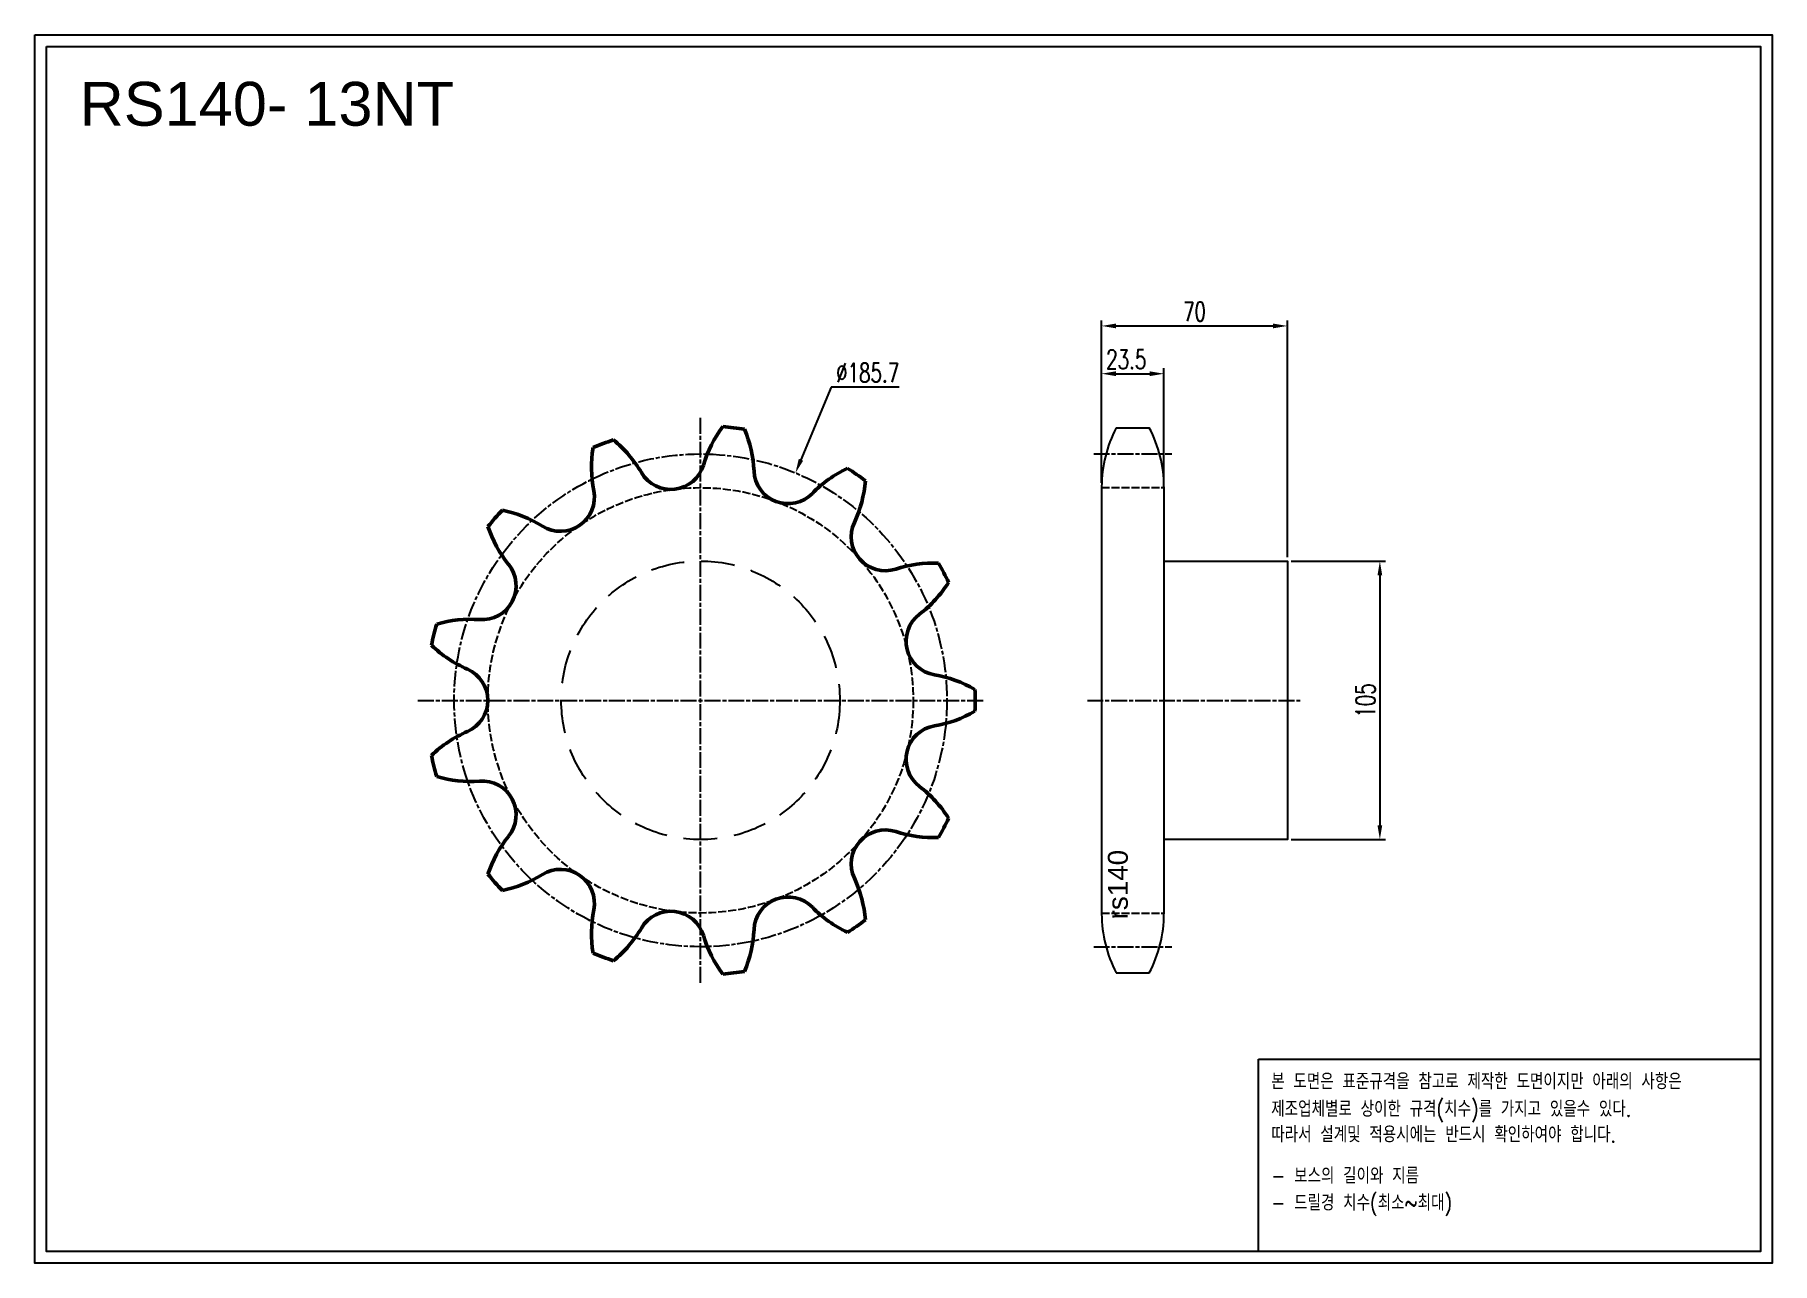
# Model space of a CAD drawing. Header units: millimetres. Extents: x -1514 to -859, y 39694 to 40157.
import ezdxf

# ---------------------------------------------------------------- set-up
doc = ezdxf.new("R2010")
doc.units = ezdxf.units.MM
for name, pattern in [('AM_ISO02W050', [7.5, 6, -1.5]), ('AM_ISO02W050x2', [3.75, 3, -0.75]), ('AM_ISO08W050', [18, 12, -1.5, 3, -1.5]), ('AM_ISO08W050x2', [9, 6, -0.75, 1.5, -0.75]), ('HIDDEN', [9.525, 6.35, -3.175])]:
    doc.linetypes.add(name, pattern=pattern)
for name, color, linetype, lineweight in [('AM_0N', 7, 'Continuous', 50), ('AM_3N', 6, 'AM_ISO02W050', 25), ('AM_7', 4, 'AM_ISO08W050', 25), ('AM_7N', 4, 'AM_ISO08W050', 25)]:
    doc.layers.add(name, color=color, linetype=linetype, lineweight=lineweight)
doc.layers.add('HL', color=2, linetype='HIDDEN')
doc.layers.add('S-DIM', color=7, linetype='Continuous')
doc.styles.add('HAN', font='ROMANS.shx', dxfattribs={"width": 0.7, "bigfont": 'whgtxt.shx'})
doc.styles.add('HSG', font='SIMPLEX.shx', dxfattribs={"width": 0.7, "bigfont": 'HSG.shx'})
doc.styles.get("Standard").update_dxf_attribs({"font": 'arial.ttf'})
doc.dimstyles.new('APP16', dxfattribs={"dimscale": 3, "dimtxt": 2.4, "dimasz": 1.8, "dimexe": 0.7, "dimexo": 0.5, "dimgap": 0.6, "dimtad": 1, "dimtoh": 1, "dimdec": 1, "dimrnd": 0.01, "dimzin": 9, "dimdsep": 46, "dimtxsty": 'HSG', "dimcen": 0, "dimclrd": 1, "dimclre": 1, "dimclrt": 256, "dimazin": 2, "dimtp": 1, "dimtm": 1, "dimtfac": 0.5, "dimtdec": 1, "dimtofl": 0, "dimtmove": 0, "dimatfit": 3, "dimfxl": 0, "dimtvp": 1, "dimtolj": 2, "dimlwd": -1, "dimlwe": -1, "dimarcsym": 0})

# ---------------------------------------------------------------- blocks, each defined once
blk = doc.blocks.new('*D1')
at = {"layer": 'Defpoints', "color": 0, "transparency": 16777216}
for p in [(-1227.34, 39991.74), (-1298.89, 39820.33)]:
    blk.add_point(p, dxfattribs=at)
at = {"layer": 'S-DIM', "color": 1, "transparency": 16777216}
for p, q in [((-1213.82, 40024.13), (-1225.26, 39996.72)), ((-1188.26, 40024.13), (-1213.82, 40024.13))]:
    blk.add_line(p, q, dxfattribs=at)
blk.add_solid([(-1226.09, 39997.07), (-1224.43, 39996.37), (-1227.34, 39991.74)], dxfattribs=at)
at = {"layer": 'S-DIM', "transparency": 16777216, "insert": (-1200.14, 40029.53), "char_height": 7.2, "attachment_point": 5, "style": 'HSG'}
blk.add_mtext('\\A2;∅185.7', dxfattribs=at)
blk = doc.blocks.new('*D2')
at = {"layer": 'Defpoints', "color": 0, "transparency": 16777216}
for p in [(-1088.44, 40029.15), (-1111.94, 39986.52), (-1088.44, 39986.2)]:
    blk.add_point(p, dxfattribs=at)
at = {"layer": 'S-DIM', "color": 1, "transparency": 16777216}
for p, q in [((-1111.94, 39988.02), (-1111.94, 40031.25)), ((-1106.54, 40029.15), (-1093.84, 40029.15)), ((-1088.44, 39987.7), (-1088.44, 40031.25))]:
    blk.add_line(p, q, dxfattribs=at)
for points in [[(-1106.54, 40030.05), (-1106.54, 40028.25), (-1111.94, 40029.15)], [(-1093.84, 40030.05), (-1093.84, 40028.25), (-1088.44, 40029.15)]]:
    blk.add_solid(points, dxfattribs=at)
at = {"layer": 'S-DIM', "transparency": 16777216, "insert": (-1102.65, 40034.55), "char_height": 7.2, "attachment_point": 5, "style": 'HSG'}
blk.add_mtext('\\A2;23.5', dxfattribs=at)
blk = doc.blocks.new('*D3')
at = {"layer": 'Defpoints', "color": 0, "transparency": 16777216}
for p in [(-1041.94, 40047.15), (-1111.94, 39986.52), (-1041.94, 39958.53)]:
    blk.add_point(p, dxfattribs=at)
at = {"layer": 'S-DIM', "color": 1, "transparency": 16777216}
for p, q in [((-1111.94, 39988.02), (-1111.94, 40049.25)), ((-1106.54, 40047.15), (-1047.34, 40047.15)), ((-1041.94, 39960.03), (-1041.94, 40049.25))]:
    blk.add_line(p, q, dxfattribs=at)
for points in [[(-1106.54, 40048.05), (-1106.54, 40046.25), (-1111.94, 40047.15)], [(-1047.34, 40048.05), (-1047.34, 40046.25), (-1041.94, 40047.15)]]:
    blk.add_solid(points, dxfattribs=at)
at = {"layer": 'S-DIM', "transparency": 16777216, "insert": (-1076.94, 40052.55), "char_height": 7.2, "attachment_point": 5, "style": 'HSG'}
blk.add_mtext('\\A2;70', dxfattribs=at)
blk = doc.blocks.new('*D4')
at = {"layer": 'Defpoints', "color": 0, "transparency": 16777216}
for p in [(-1041.94, 39958.53), (-1041.94, 39853.53), (-1007.07, 39853.53)]:
    blk.add_point(p, dxfattribs=at)
at = {"layer": 'S-DIM', "color": 1, "transparency": 16777216}
for p, q in [((-1040.44, 39958.53), (-1004.97, 39958.53)), ((-1007.07, 39953.13), (-1007.07, 39858.93)), ((-1040.44, 39853.53), (-1004.97, 39853.53))]:
    blk.add_line(p, q, dxfattribs=at)
for points in [[(-1007.97, 39953.13), (-1006.17, 39953.13), (-1007.07, 39958.53)], [(-1007.97, 39858.93), (-1006.17, 39858.93), (-1007.07, 39853.53)]]:
    blk.add_solid(points, dxfattribs=at)
at = {"layer": 'S-DIM', "transparency": 16777216, "insert": (-1012.47, 39905.99), "char_height": 7.2, "attachment_point": 5, "rotation": 90, "style": 'HSG'}
blk.add_mtext('\\A2;105', dxfattribs=at)
blk = doc.blocks.new('notice1')
at = {"color": 4}
blk.add_lwpolyline([(-22142.12, 1735.9), (-22053.8, 1735.9), (-22053.8, 1702.07), (-22142.12, 1702.07)], close=True, dxfattribs=at)
at = {"color": 4, "style": 'HAN', "width": 0.8}
for s, p in [('본 도면은 표준규격을 참고로 제작한 도면이지만 아래의 사항은', (-22139.9, 1730.62)), ('제조업체별로 상이한 규격(치수)를 가지고 있을수 있다.', (-22139.9, 1725.78)), ('따라서 설계및 적용시에는 반드시 확인하여야 합니다.', (-22139.9, 1721.28)), ('- 보스의 길이와 지름', (-22139.9, 1714.03)), ('- 드릴경 치수(최소~최대)', (-22139.9, 1709.27))]:
    blk.add_text(s, height=2.7949, dxfattribs=at).set_placement(p)

msp = doc.modelspace()

# ---------------------------------------------------------------- linework, layer by layer
for p, q in [((-1106.4, 40008.72), (-1093.97, 40008.72)), ((-1111.94, 39986.52), (-1111.94, 39825.55)), ((-1088.44, 39986.52), (-1088.44, 39825.55)), ((-1106.4, 39803.35), (-1093.97, 39803.35))]:
    msp.add_line(p, q)
for points in [[(-1514.06, 40156.91), (-859.17, 40156.91), (-859.17, 39693.86), (-1514.06, 39693.86)], [(-1509.65, 40152.5), (-863.58, 40152.5), (-863.58, 39698.27), (-1509.65, 39698.27)]]:
    msp.add_lwpolyline(points, close=True)
msp.add_lwpolyline([(-1088.44, 39958.53), (-1041.94, 39958.53), (-1041.94, 39853.53), (-1088.44, 39853.53)])
for centre, start, end in [((-1064.64, 39986.52), 152.00824, 180), ((-1135.74, 39986.52), 0, 27.99176), ((-1064.64, 39825.55), 180, 207.99176), ((-1135.74, 39825.55), 332.00824, 0)]:
    msp.add_arc(centre, 47.3, start, end)
at = {"layer": 'AM_0N'}
for centre, radius, start, end in [((-1218.2, 39981.69), 45.72, 143.0047, 163.46154), ((-1263.11, 39906.03), 103.51, 80.80856, 85.34528), ((-1288.62, 39990.24), 45.72, 2.69231, 23.14915), ((-1258.5, 39993.89), 45.72, 170.697, 191.15385), ((-1263.11, 39906.03), 103.51, 108.50087, 113.03759), ((-1324.83, 39968.74), 45.72, 30.38462, 50.84146), ((-1274.32, 39998.35), 12.83, 210.38462, 343.46154), ((-1230.14, 39992.99), 12.83, 182.69231, 315.76923), ((-1188.19, 39952.15), 45.72, 115.31239, 135.76923), ((-1263.11, 39906.03), 103.51, 53.11626, 57.65297), ((-1246.57, 39992.44), 45.72, 335, 355.45684), ((-1315.94, 39982.57), 12.83, 238.07692, 11.15385), ((-1263.11, 39906.03), 103.51, 136.19318, 140.7299), ((-1346.9, 39932.88), 45.72, 58.07692, 78.53376), ((-1299.86, 39985.97), 45.72, 198.38931, 218.84615), ((-1193.51, 39967.7), 12.83, 155, 288.07692), ((-1345.46, 39949.25), 12.83, 265.76923, 38.84615), ((-1175.34, 39912.04), 45.72, 87.62008, 108.07692), ((-1263.11, 39906.03), 103.51, 25.42395, 29.96067), ((-1208.31, 39974.86), 45.72, 307.30769, 327.76453), ((-1349.78, 39890.86), 45.72, 85.76923, 106.22607), ((-1172.82, 39928.29), 12.83, 127.30769, 260.38462), ((-1263.11, 39906.03), 103.51, 163.88549, 168.4222), ((-1332.8, 39959.74), 45.72, 226.08162, 246.53846), ((-1356.11, 39906.03), 12.83, 293.46154, 66.53846), ((-1182.6, 39870.56), 45.72, 59.92777, 80.38462), ((-1263.11, 39906.03), 103.51, 357.73164, 2.26836), ((-1172.82, 39883.78), 12.83, 99.61538, 232.69231), ((-1182.6, 39941.5), 45.72, 279.61538, 300.07223), ((-1332.8, 39852.33), 45.72, 113.46154, 133.91838), ((-1263.11, 39906.03), 103.51, 191.5778, 196.11451), ((-1349.78, 39921.2), 45.72, 253.77393, 274.23077), ((-1345.46, 39862.82), 12.83, 321.15385, 94.23077), ((-1208.31, 39837.21), 45.72, 32.23547, 52.69231), ((-1193.51, 39844.37), 12.83, 71.92308, 205), ((-1175.34, 39900.02), 45.72, 251.92308, 272.37992), ((-1263.11, 39906.03), 103.51, 330.03933, 334.57605), ((-1299.86, 39826.09), 45.72, 141.15385, 161.61069), ((-1263.11, 39906.03), 103.51, 219.2701, 223.80682), ((-1346.9, 39879.19), 45.72, 281.46624, 301.92308), ((-1315.94, 39829.5), 12.83, 348.84615, 121.92308), ((-1246.57, 39819.62), 45.72, 4.54316, 25), ((-1230.14, 39819.08), 12.83, 44.23077, 177.30769), ((-1258.5, 39818.17), 45.72, 168.84615, 189.303), ((-1274.32, 39813.72), 12.83, 16.53846, 149.61538), ((-1188.19, 39859.92), 45.72, 224.23077, 244.68761), ((-1324.83, 39843.33), 45.72, 309.15854, 329.61538), ((-1218.2, 39830.38), 45.72, 196.53846, 216.9953), ((-1288.62, 39821.83), 45.72, 336.85085, 357.30769), ((-1263.11, 39906.03), 103.51, 302.34703, 306.88374), ((-1263.11, 39906.03), 103.51, 246.96241, 251.49913), ((-1263.11, 39906.03), 103.51, 274.65472, 279.19144)]:
    msp.add_arc(centre, radius, start, end, dxfattribs=at)
at = {"layer": 'AM_3N', "linetype": 'AM_ISO02W050x2'}
for p, q in [((-1111.94, 39986.2), (-1088.44, 39986.2)), ((-1111.94, 39825.86), (-1088.44, 39825.86))]:
    msp.add_line(p, q, dxfattribs=at)
msp.add_circle((-1263.11, 39906.03), 80.17, dxfattribs=at)
at = {"layer": 'AM_7', "linetype": 'AM_ISO08W050x2'}
for p, q in [((-1114.94, 39998.9), (-1085.44, 39998.9)), ((-1114.94, 39813.16), (-1085.44, 39813.16))]:
    msp.add_line(p, q, dxfattribs=at)
msp.add_circle((-1263.11, 39906.03), 92.87, dxfattribs=at)
at = {"layer": 'AM_7N', "linetype": 'AM_ISO08W050x2'}
for p, q in [((-1263.11, 39799.53), (-1263.11, 40012.54)), ((-1369.62, 39906.03), (-1156.61, 39906.03)), ((-1117.3, 39906.03), (-1036.88, 39906.03))]:
    msp.add_line(p, q, dxfattribs=at)
at = {"layer": 'HL', "ltscale": 2}
msp.add_circle((-1263.11, 39906.03), 52.5, dxfattribs=at)

# ---------------------------------------------------------------- block references
at = {"xscale": 2.14200397168902, "yscale": 2.14200397168902, "zscale": 2.14200397168902}
msp.add_blockref('notice1', (46375.74, 36052.43), dxfattribs=at)

# ---------------------------------------------------------------- texts
msp.add_text('RS140- 13NT', height=16.5375).set_placement((-1497.19, 40122.62))
msp.add_text('rs140', height=7.5, rotation=90).set_placement((-1102.09, 39823.46))

# ---------------------------------------------------------------- dimensions: what is measured, and where the dimension line sits
at = {"layer": 'S-DIM'}
dim = msp.add_linear_dim(base=(-1041.94, 40047.15), p1=(-1111.94, 39986.52), p2=(-1041.94, 39958.53), dimstyle='APP16', dxfattribs=at)
dim.commit()
dim.dimension.update_dxf_attribs({"geometry": '*D3', "text_midpoint": (-1076.94, 40052.55)})
dim = msp.add_diameter_dim_2p(p1=(-1298.89, 39820.33), p2=(-1227.34, 39991.74), dimstyle='APP16', dxfattribs=at)
dim.commit()
dim.dimension.update_dxf_attribs({"geometry": '*D1', "text_midpoint": (-1200.14, 40024.13), "dimtype": 131})
dim = msp.add_linear_dim(base=(-1088.44, 40029.15), p1=(-1111.94, 39986.52), p2=(-1088.44, 39986.2), dimstyle='APP16', dxfattribs=at)
dim.commit()
dim.dimension.update_dxf_attribs({"geometry": '*D2', "text_midpoint": (-1102.65, 40029.15), "dimtype": 128})
dim = msp.add_linear_dim(base=(-1007.07, 39853.53), p1=(-1041.94, 39958.53), p2=(-1041.94, 39853.53), angle=90, dimstyle='APP16', dxfattribs=at)
dim.commit()
dim.dimension.update_dxf_attribs({"geometry": '*D4', "text_midpoint": (-1007.07, 39905.99), "dimtype": 128})

doc.saveas('drawing.dxf')
